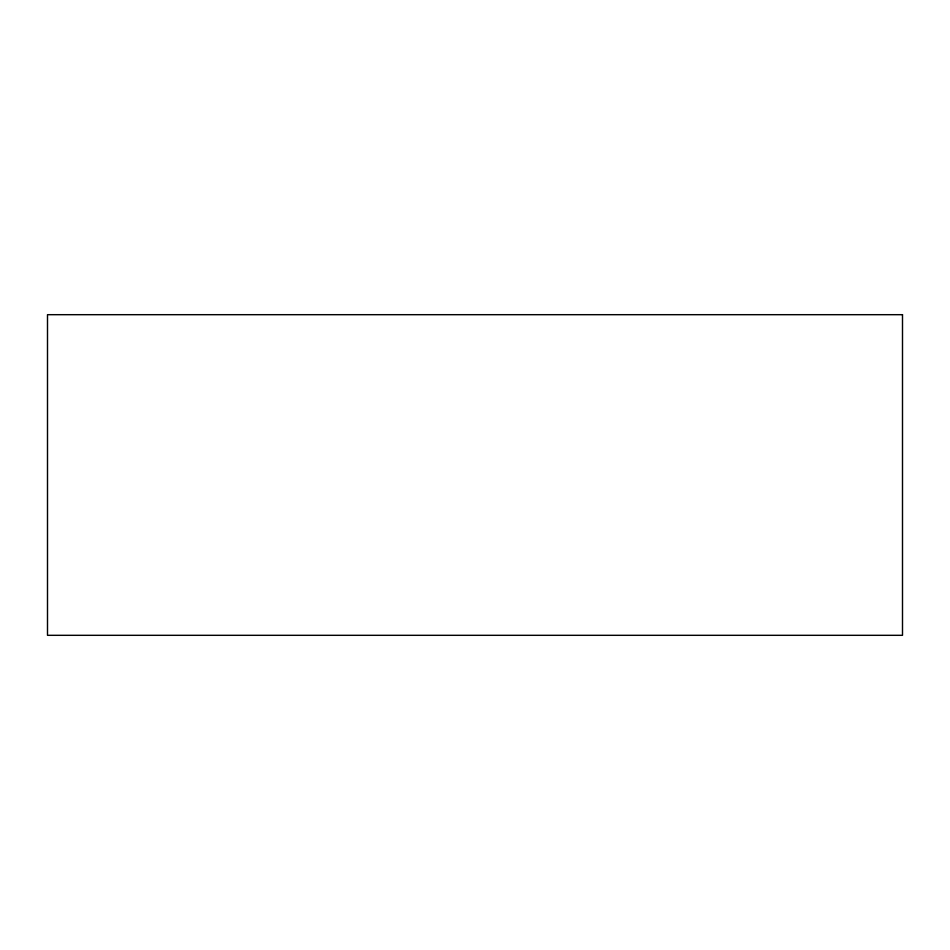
<?xml version="1.0" encoding="UTF-8"?>
<svg xmlns="http://www.w3.org/2000/svg" width="950" height="950" viewBox="0 0 950 950"><rect width="100%" height="100%" fill="white"/><g stroke="black" fill="none" stroke-linecap="round" stroke-linejoin="round"><path stroke-width="1.43" d="M902.5 314.688L47.5 314.688L47.5 635.312L902.5 635.312L902.5 314.688"/></g></svg>
